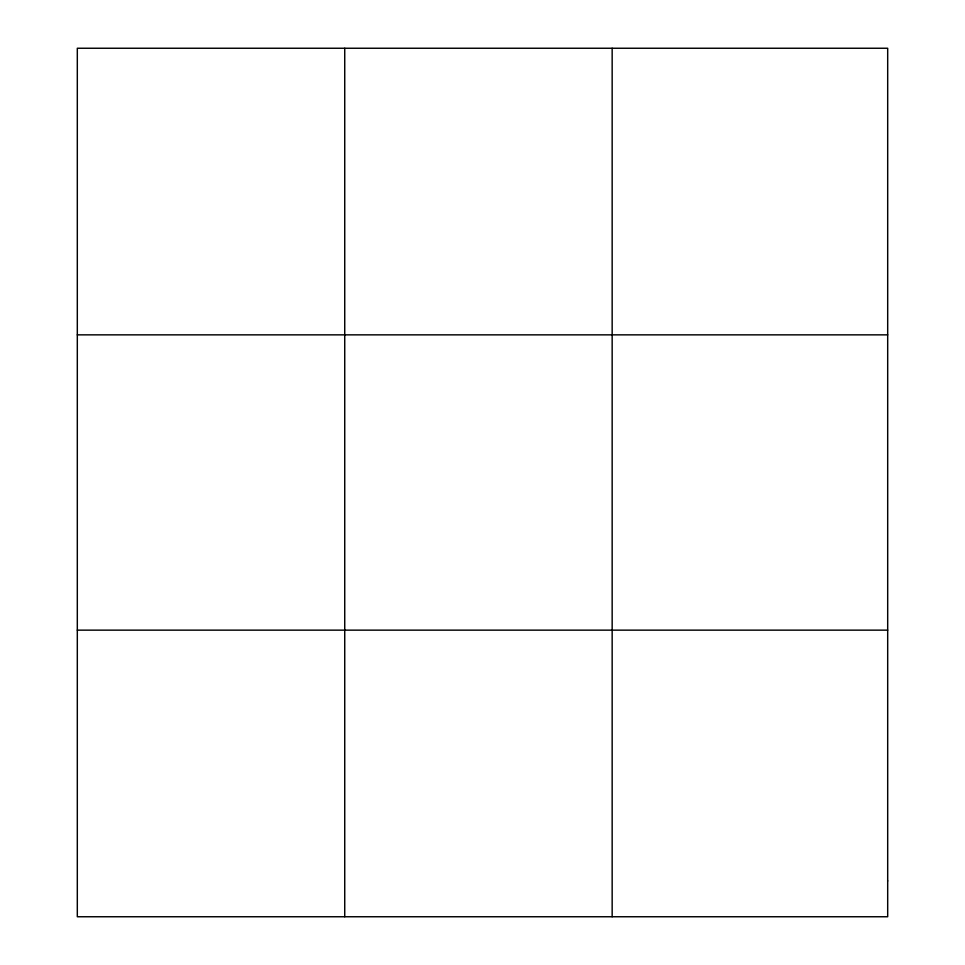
<?xml version="1.0" encoding="UTF-8"?>
<svg xmlns="http://www.w3.org/2000/svg" width="965" height="965" viewBox="0 0 965 965"><rect width="100%" height="100%" fill="white"/><g stroke="black" fill="none" stroke-linecap="round" stroke-linejoin="round"><path stroke-width="1.45" d="M344.734 48.25L344.734 916.75M612.16 48.25L612.16 916.75M77.309 334.855L887.691 334.855M77.309 630.145L887.691 630.145M887.691 880.924L887.691 916.75L77.309 916.75L77.309 48.25L887.691 48.25L887.691 880.924"/></g></svg>
